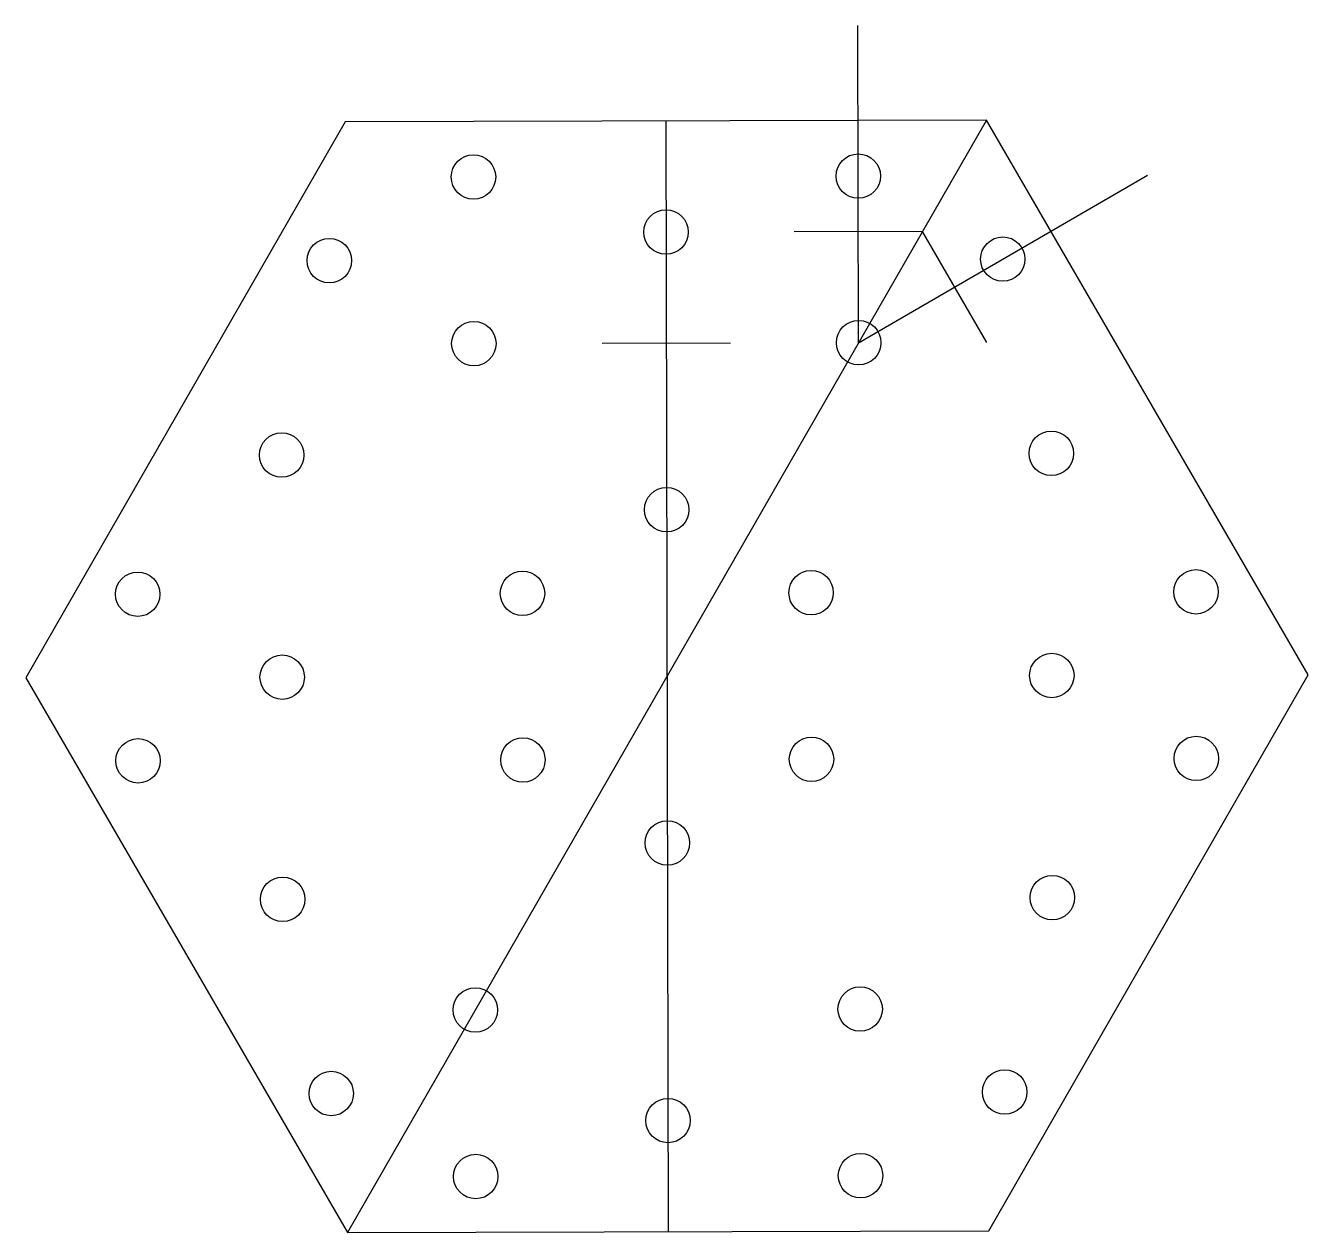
# Model space of a CAD drawing. Header units: millimetres. Extents: x -173 to 173, y -150 to 176.
import ezdxf

# ---------------------------------------------------------------- set-up
doc = ezdxf.new("R2010")
doc.units = ezdxf.units.MM
doc.layers.get('0').update_dxf_attribs({"linetype": 'CONTINUOUS'})

msp = doc.modelspace()

# ---------------------------------------------------------------- linework, layer by layer
for p, q in [((51.76, 90.12), (51.57, 175.76)), ((-86.94, 149.8), (-173.2, -0.39)), ((86.26, 150.19), (-86.94, 149.8)), ((86.26, 150.19), (-86.26, -150.19)), ((-0.34, 150), (0.34, -150)), ((173.2, 0.39), (86.26, 150.19)), ((173.2, 0.39), (86.26, 150.19)), ((51.76, 90.12), (129.73, 135.37)), ((69.01, 120.16), (34.37, 120.08)), ((86.4, 90.2), (69.01, 120.16)), ((-17.52, 89.96), (17.12, 90.04)), ((86.94, -149.8), (173.2, 0.39)), ((-173.2, -0.39), (-86.26, -150.19)), ((-86.26, -150.19), (86.94, -149.8))]:
    msp.add_line(p, q)
for centre in [(-52.27, 134.88), (51.66, 135.12), (-0.27, 120), (-91.19, 112.29), (90.68, 112.7), (-52.16, 89.88), (51.76, 90.12), (103.79, 60.23), (-104.06, 59.77), (-0.1, 45), (-142.94, 22.18), (-39.02, 22.41), (38.92, 22.59), (142.84, 22.82), (-103.92, -0.23), (103.92, 0.23), (-142.84, -22.82), (-38.92, -22.59), (39.02, -22.41), (142.94, -22.18), (0.1, -45), (-103.79, -60.23), (104.06, -59.77), (-51.76, -90.12), (52.16, -89.88), (-90.68, -112.7), (91.19, -112.29), (0.27, -120), (-51.66, -135.12), (52.27, -134.88)]:
    msp.add_circle(centre, 6)

doc.saveas('drawing.dxf')
